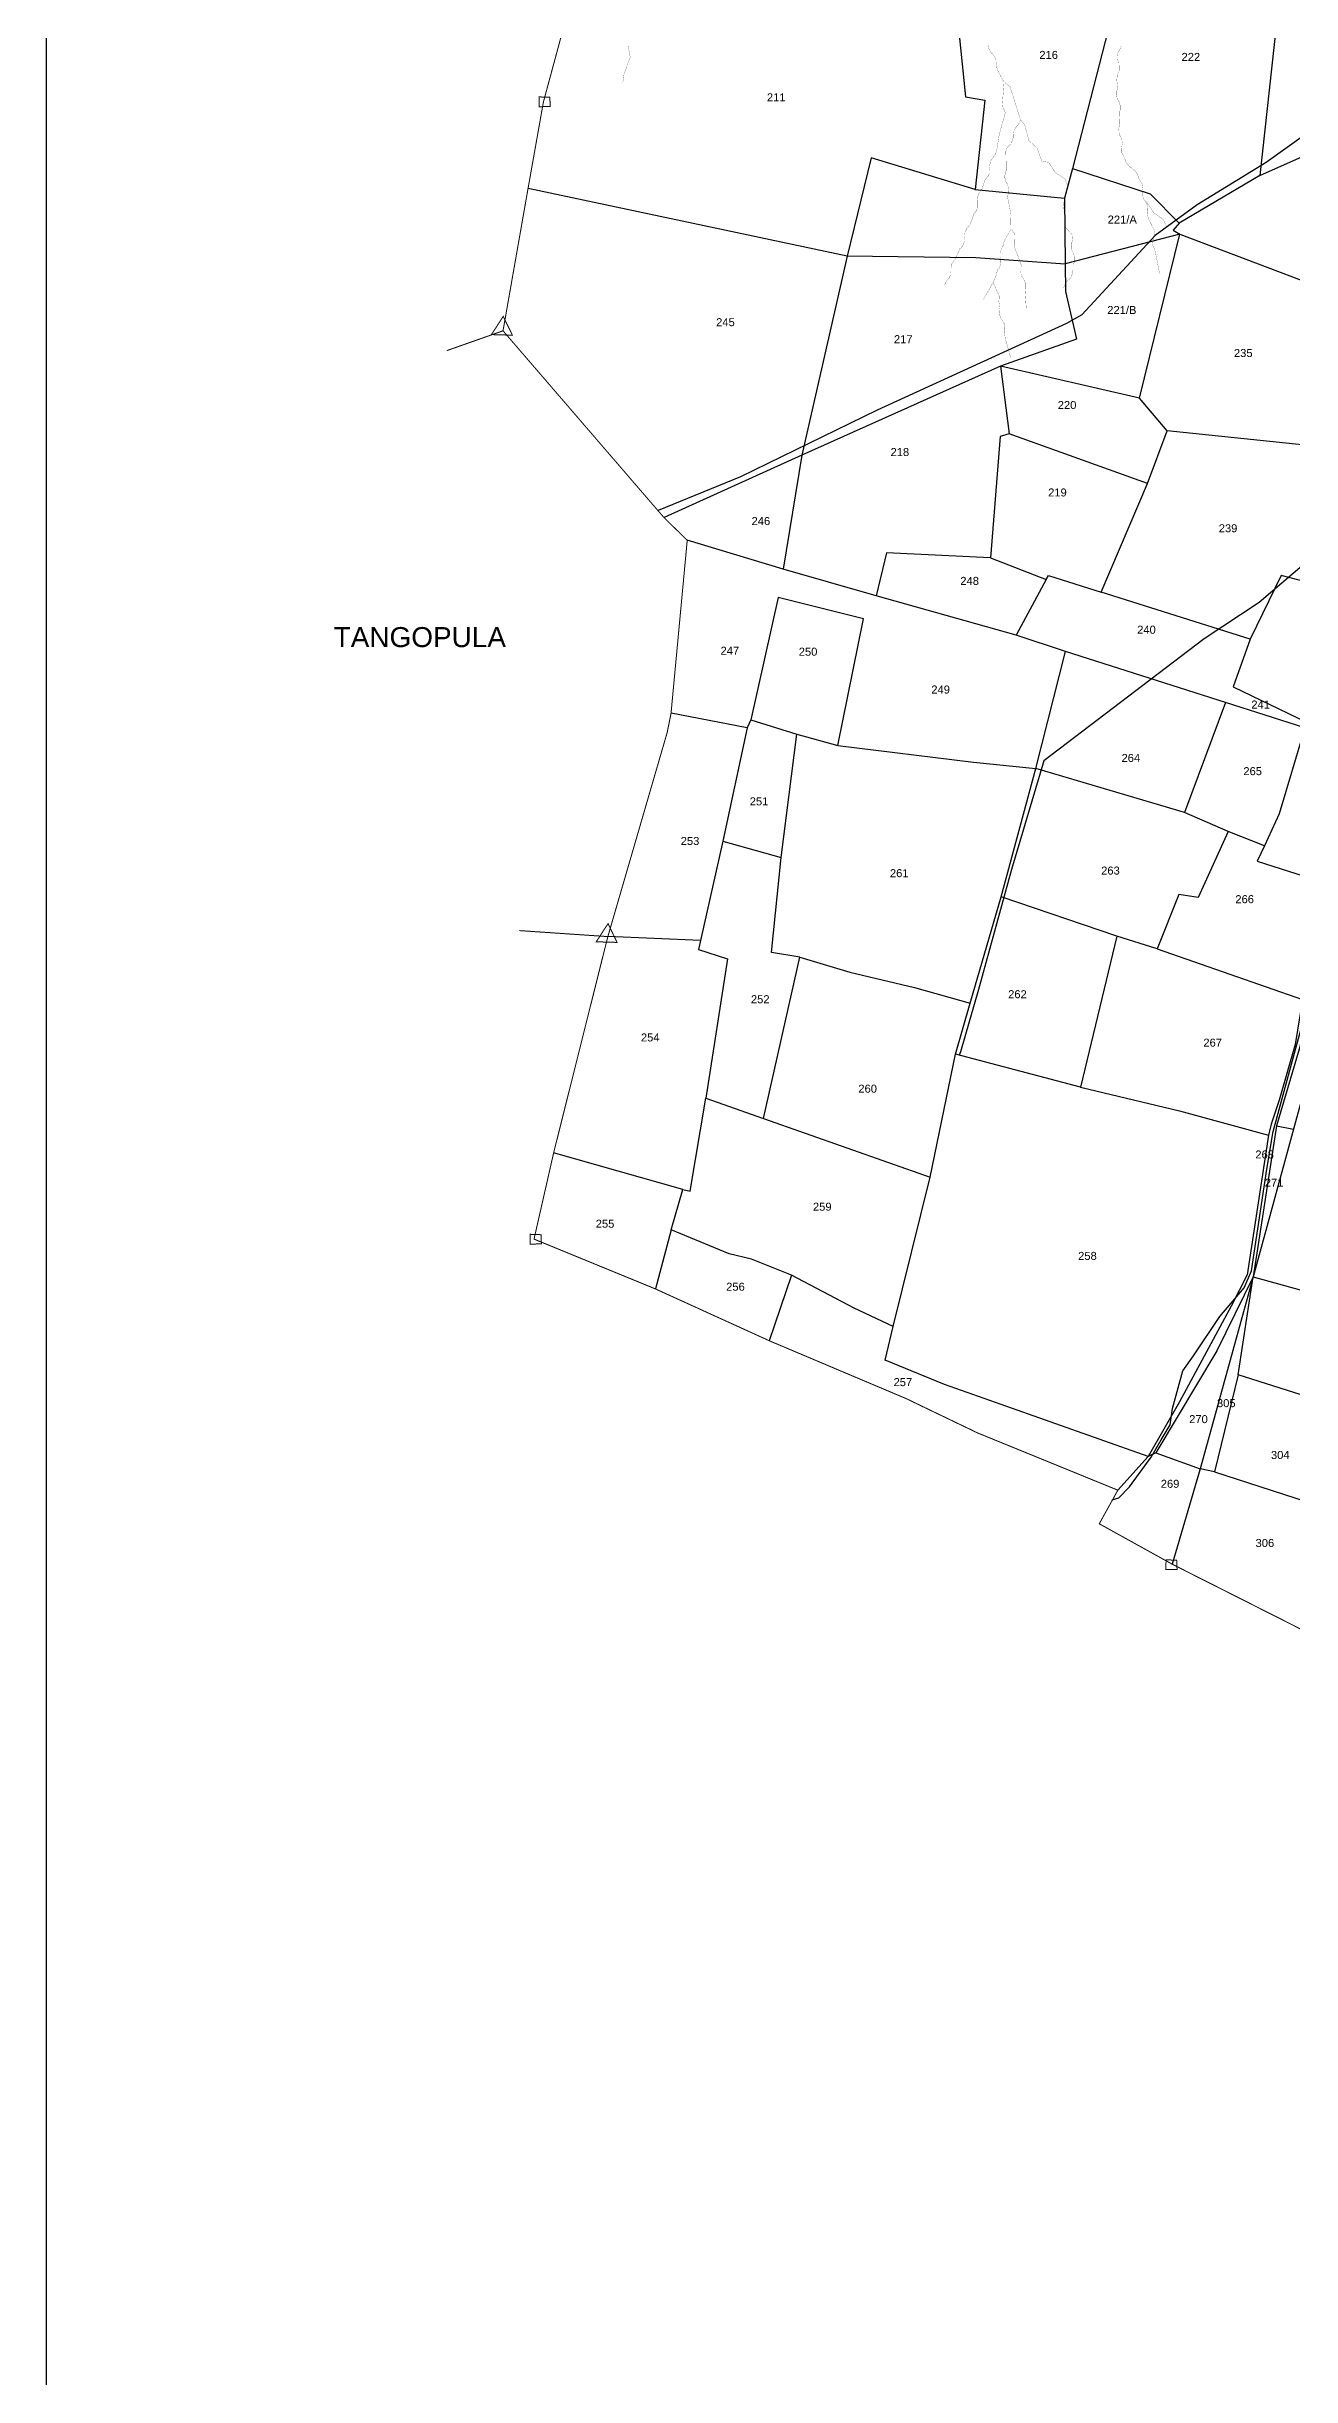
# Model space of a CAD drawing. Header units: inches. Extents: x 617 to 4497, y -923 to 1824.
# Drawn here: x 617 to 1239, y -302 to 863 of the extents above; entities that cross this region are included whole.
import ezdxf
from ezdxf.enums import TextEntityAlignment as Align

# ---------------------------------------------------------------- set-up
doc = ezdxf.new("R2010")
doc.units = ezdxf.units.IN
doc.header["$LTSCALE"] = 15
doc.header["$MEASUREMENT"] = 0
for name, color, linetype in [('BOUNDARY', 5, 'Continuous'), ('PLOT', 7, 'Continuous'), ('PLOT NO', 7, 'Continuous'), ('ROAD', 50, 'Continuous'), ('STREAM', 130, 'SL'), ('V', 6, 'Continuous')]:
    doc.layers.add(name, color=color, linetype=linetype)
doc.styles.get("Standard").update_dxf_attribs({"font": 'arial.ttf'})
doc.linetypes.add('SL', pattern='A,8e-06,[1,streme line,S=0.066667,R=0,X=0,Y=0],-0.839413', length=0.839421)

msp = doc.modelspace()

# ---------------------------------------------------------------- linework, layer by layer
at = {"layer": 'BOUNDARY', "const_width": 0.5}
for points in [[(885.4, 910), (865.2, 835.3), (857.5, 792), (845, 720.9), (925.5, 627.5), (937.1, 616.2), (929, 529.7), (927.1, 520.2), (897.4, 418.1), (853.2, 421.1), (897.4, 418.1), (870.3, 310), (860.5, 266.9), (921.2, 242), (978.1, 216.1), (1046.5, 187.2), (1082.3, 170), (1152.4, 141.4), (1143.1, 124.6), (1179.6, 104.4), (1262, 62.8)], [(845, 720.9), (816.9, 711)]]:
    msp.add_lwpolyline(points, dxfattribs=at)
at = {"layer": 'PLOT'}
for points in [[(1075.3, 1009.3), (1071.5, 951.3), (1074.1, 943.8), (1070.2, 896.8), (1076.3, 837.8), (1085.9, 836.2), (1081, 791.5), (1029.1, 807.3), (1017, 758.2), (994.4, 658.7)], [(1159.9, 996), (1166.6, 940.4), (1165.3, 935.4), (1153.6, 894.9), (1129.8, 802.1), (1125.8, 787.2), (1126, 754.4)], [(1861.9, 879.9), (1817, 867.5), (1734.5, 843.4), (1708.6, 838.8), (1632.6, 828.2), (1602.3, 823.8), (1582.1, 833.4), (1532.4, 839.4), (1491.7, 844.8), (1474.6, 850.7), (1470.9, 852.1), (1420.9, 872.9), (1394.1, 876.8), (1366.6, 878.3), (1343.8, 876.9), (1301.2, 872.7), (1266.7, 873.9), (1244.7, 873.6), (1231.8, 874.7), (1223.4, 798.5), (1249.2, 810.1), (1261.7, 821.2), (1293.8, 809.7), (1301.2, 872.7)], [(1017, 758.2), (857.5, 792)], [(1223.4, 798.5), (1183.1, 774.7), (1180, 771.2), (1183.4, 769.2), (1126, 754.4), (1126.2, 740.6), (1131.8, 716.8), (1093.8, 703.3), (1098, 669.4), (1093.6, 668.1), (1088.8, 607.5), (1036.8, 609.9), (1031.5, 588.4), (985.1, 601.7), (937.1, 616.2)], [(1129.8, 802.1), (1168.5, 789.3), (1183.1, 774.7)], [(1081, 791.5), (1125.8, 787.2)], [(1163.3, 687.3), (1183.4, 769.2), (1271.3, 735.8), (1268.8, 684.9), (1262, 662), (1177.1, 670.9)], [(1016.8, 758.3), (1081.4, 757.5), (1126.1, 754.4)], [(1093.8, 703.3), (994.4, 658.7), (985.1, 601.7)], [(1167.3, 644.5), (1177.1, 670.9), (1163.3, 687.3), (1093.8, 703.3)], [(1116.6, 596.6), (1117.7, 598.6), (1144, 590.3), (1167.3, 644.5), (1098, 669.4)], [(994.4, 658.7), (925.5, 627.5)], [(1348.8, 657.8), (1318.1, 576.7), (1284.3, 585.2), (1243, 596.2), (1234.1, 598.6), (1218.6, 566.7), (1210.1, 543), (1246.7, 525.2), (1245.8, 522.5), (1233.1, 479.4), (1225.7, 463.4), (1222, 455.8), (1257.1, 444.6), (1247.9, 407.8), (1244.7, 386.7), (1241.1, 364.1), (1233, 336.4), (1229, 324.3), (1227.8, 318.8), (1217, 249.1), (1209.1, 233.4), (1183.2, 185.6), (1167.6, 158.3), (1152.4, 141.4)], [(1088.8, 607.5), (1116.6, 596.6), (1101.6, 568.8)], [(1012.4, 513.7), (1025.3, 577), (982.6, 587.6), (968.9, 526.4), (991.9, 519.3)], [(1167.6, 158.3), (1094, 184.2), (1065.7, 194.3), (1036.1, 206.4), (1040, 223.2), (1058.5, 297.9), (1071.3, 359.3), (1078.6, 384.8), (1094.1, 437.9), (1111.4, 502.2), (1126.2, 560.6), (1101.6, 568.8), (1031.5, 588.4)], [(1218.6, 566.7), (1144, 590.3)], [(1245.8, 522.5), (1206.3, 535.1), (1126.2, 560.6)], [(968.9, 526.4), (967, 522.4), (929, 529.7)], [(1206.3, 535.1), (1185.8, 480.2)], [(967, 522.4), (954.9, 465.8), (943.7, 416.2), (897.4, 418.1)], [(993.4, 407.8), (979.2, 410.1), (984, 457.6), (991.9, 519.3), (1012.4, 513.7), (1080.2, 505.3), (1111.4, 502.2)], [(1225.7, 463.4), (1207.5, 470.7), (1185.8, 480.2), (1111.4, 502.2)], [(1290.9, 509), (1263.2, 405.8), (1240.2, 321.8), (1220, 248), (1193.5, 152.1), (1179.6, 104.4)], [(954.9, 465.8), (984, 457.6)], [(1207.5, 470.7), (1192.5, 437.6), (1182.9, 439.2), (1172.1, 412), (1151.9, 418.4), (1094.1, 437.9)], [(943.7, 416.2), (942.7, 411.7), (957.3, 407), (946.4, 337.4)], [(975.3, 327.2), (993.4, 407.8), (1018.4, 400.4), (1050.8, 392.6), (1078.6, 384.8)], [(1151.9, 418.4), (1133.7, 342.9), (1071.3, 359.3)], [(1172.1, 412), (1244.7, 386.7)], [(1248.6, 385.3), (1243.1, 361.9), (1231.8, 323.5), (1240.2, 321.8)], [(1133.7, 342.9), (1183.2, 331), (1227.8, 318.8)], [(934.9, 291.7), (938.5, 290.8), (946.4, 337.4), (975.3, 327.2), (1058.5, 297.9)], [(1231.8, 323.5), (1220, 248)], [(929.1, 271.6), (934.9, 291.7), (870.3, 310)], [(1220, 248), (1274.8, 232.8), (1282.3, 230.4), (1306.2, 224.3), (1309.9, 235.2), (1359.2, 224.2), (1372.1, 287.2)], [(989.2, 248.9), (969.3, 256.8), (958.1, 259.5), (929.1, 271.6), (921.2, 242)], [(1040, 223.2), (1020.6, 232.3), (989.2, 248.9), (978.1, 216.1)], [(1220, 248), (1201.9, 211), (1171.4, 160), (1167.6, 158.3)], [(1282.3, 230.4), (1272.8, 188.9), (1268.2, 181.4), (1212.5, 199), (1220, 248)], [(1212.5, 199), (1200.8, 150.5), (1193.5, 152.1)], [(1200.8, 150.5), (1257.9, 132.1), (1268.2, 181.4)], [(1171.4, 160), (1193.5, 152.1)]]:
    msp.add_lwpolyline(points, dxfattribs=at)
at = {"layer": 'PLOT', "color": 3, "const_width": 0.5}
for points in [[(863.1, 837.8), (868.4, 837.6), (868.6, 833), (863, 832.9), (863.1, 837.8)], [(845.1, 728.1), (839.2, 719), (849.7, 718.7), (845.1, 728.1)], [(897.5, 424.6), (891.6, 415.5), (902, 415.2), (897.5, 424.6)], [(858.6, 269.3), (864, 269.1), (864.2, 264.5), (858.6, 264.4), (858.6, 269.3)], [(1176.5, 106.6), (1181.8, 106.4), (1182, 101.8), (1176.4, 101.7), (1176.5, 106.6)]]:
    msp.add_lwpolyline(points, dxfattribs=at)
at = {"layer": 'ROAD'}
for points in [[(1335.8, 878.6), (1330.9, 873.5), (1314.6, 865.8), (1291, 853.1), (1246.4, 819.2), (1226.6, 805.1), (1192, 783.8), (1171.1, 768.6), (1134.4, 728.9), (1126.8, 724.6), (1032, 681.2), (963.7, 647.9), (922.5, 631.1)], [(1421, 872.9), (1414.1, 865.7), (1404.5, 845), (1400.4, 834.4), (1389.6, 810.1), (1358, 749.9), (1345.2, 728.2), (1312.3, 676.3), (1268.4, 623.7), (1223.1, 585.1), (1195.6, 567), (1115.4, 505.9), (1099.2, 451.7), (1082.7, 391.7), (1073.7, 360.5), (1073.1, 358.9)], [(1149.6, 136.6), (1152.9, 137.5), (1158.3, 143.1), (1169.1, 157.9), (1174.1, 166.6), (1178.6, 174), (1179.7, 182.3), (1184.9, 201.1), (1190.2, 208.5), (1203.4, 228.2), (1215.6, 242.6), (1219.3, 251.1), (1226.9, 301.9), (1230, 320.7), (1245.2, 376.3)]]:
    msp.add_lwpolyline(points, dxfattribs=at)
at = {"layer": 'STREAM', "color": 4, "lineweight": 0, "const_width": 0.1}
for points in [[(907.5, 863.4), (908.6, 857.7), (905.5, 849.2), (904.9, 845.1)], [(1087.6, 863.4), (1087.6, 862.8), (1088.1, 861.5), (1088.3, 861.2), (1088.3, 861), (1088.9, 860.2), (1089.1, 859.7), (1089.4, 859.7), (1090, 859.1), (1090.5, 858.2), (1090.7, 858), (1091.1, 857.3), (1091.5, 856), (1091.5, 855.8), (1091.5, 855.3), (1091.8, 854.5), (1091.5, 854), (1091.5, 853.8), (1091.5, 853.4), (1092.6, 850.5), (1095.5, 845.1), (1094.6, 833.7), (1096.1, 829.8), (1093.1, 819.1), (1091.8, 810.7), (1090.7, 808.3), (1090.2, 807.9), (1089.8, 807), (1089.6, 806.8), (1089.1, 806.4), (1088.7, 805.1), (1088.7, 804.6), (1088.5, 804.4), (1088.3, 803.3), (1088.3, 803.1), (1088.3, 802.7), (1088.5, 801.8), (1088.3, 800.9), (1088.3, 800.5), (1088.3, 799.8), (1087.6, 798.7), (1087.6, 798.3), (1087.4, 798.1), (1086.7, 797.2), (1086.5, 797), (1086.3, 796.8), (1086.1, 796.5), (1085.2, 794.1), (1084.3, 791.3), (1083.9, 791.1), (1083.2, 790.2), (1083.2, 790), (1082.8, 789.3), (1082.4, 788), (1082.4, 787.8), (1082.4, 787.4), (1082.1, 786.3), (1082.4, 786), (1082.4, 785.8), (1082.4, 784.7), (1082.4, 783.9), (1082.4, 783.4), (1082.4, 782.8), (1081.9, 781.7), (1081.7, 781.2), (1081.7, 781), (1081.1, 780.1), (1080.8, 779.9), (1080.6, 779.7), (1080.4, 779.3), (1079.5, 776.6), (1078.4, 773.6), (1078, 773.4), (1077.3, 772.5), (1077.1, 772.3), (1076.7, 771.6), (1076.2, 770.5), (1076.2, 770.1), (1076, 769.9), (1075.8, 768.8), (1075.8, 768.6), (1075.8, 768.1), (1076, 767.2), (1075.8, 766.4), (1075.8, 765.9), (1075.6, 765.3), (1075.2, 764.2), (1074.9, 763.7), (1074.9, 763.5), (1074.3, 762.7), (1073.8, 762.4), (1073.8, 762.2), (1073.4, 762), (1072.3, 759.2), (1071.4, 757.2), (1071, 756.7), (1070.3, 756.1), (1070.3, 755.9), (1069.9, 755.2), (1069.2, 754.1), (1069.2, 753.7), (1069.2, 753.5), (1069, 752.4), (1069, 752.2), (1069, 751.7), (1069, 750.8), (1068.8, 749.8), (1068.8, 749.5), (1068.8, 748.9), (1068.2, 747.8), (1068.2, 747.3), (1067.9, 747.1), (1067.3, 746.3), (1067.1, 746), (1066.8, 745.8), (1066.6, 745.6), (1065.8, 743.9)], [(1154.1, 863.2), (1153.6, 862.3), (1153.6, 861.9), (1153.4, 861.7), (1153.2, 861.5), (1153, 861), (1152.5, 859.9), (1152.5, 859.7), (1152.3, 859.1), (1152.1, 857.7), (1152.3, 857.5), (1152.1, 857.1), (1152.3, 856), (1152.5, 855.8), (1152.5, 855.6), (1153, 854.7), (1153, 853.6), (1153.2, 853.4), (1153.2, 852.7), (1153.2, 851.4), (1153, 851), (1153, 850.8), (1152.5, 849.7), (1152.5, 849.4), (1152.3, 849.2), (1152.1, 848.8), (1151.9, 846.2), (1152.3, 842.2), (1152.1, 841.8), (1151.9, 840.7), (1151.7, 840.5), (1151.7, 839.8), (1151.7, 838.5), (1151.9, 838.1), (1151.9, 837.9), (1152.1, 836.8), (1152.3, 836.5), (1152.5, 836.3), (1153, 835.4), (1153.2, 834.6), (1153.4, 834.1), (1153.6, 833.5), (1153.6, 832.2), (1153.6, 832), (1153.6, 831.5), (1153.4, 830.6), (1153.4, 830.2), (1153.2, 830), (1153.2, 829.5), (1153.4, 825.6), (1153.4, 824.3), (1153.2, 823.6), (1153, 822.8), (1153, 822.6), (1152.8, 821.9), (1153, 820.6), (1153, 820.1), (1153, 819.9), (1153.4, 818.8), (1153.4, 818.6), (1153.6, 818.2), (1154.1, 817.5), (1154.3, 816.4), (1154.5, 816.2), (1154.5, 815.6), (1154.7, 814.2), (1154.5, 814), (1154.5, 813.6), (1154.3, 812.5), (1154.3, 812.3), (1154.1, 812.1), (1154.1, 811.6), (1154.1, 810.3), (1155.8, 807.5), (1155.8, 807), (1156.3, 805.9), (1156.3, 805.7), (1156.5, 805.1), (1157.4, 804), (1157.6, 803.8), (1157.8, 803.5), (1158.4, 802.9), (1158.9, 802.7), (1158.9, 802.4), (1159.8, 802), (1160.6, 801.3), (1160.6, 801.1), (1161.3, 800.7), (1161.9, 799.6), (1162.2, 799.2), (1162.2, 798.9), (1162.6, 798.1), (1162.6, 797.6), (1162.6, 797.4), (1162.8, 797), (1164.6, 794.4), (1165, 791.9), (1164.8, 791.3), (1164.8, 790.4), (1164.6, 790.2), (1164.6, 789.5), (1164.8, 788.2), (1165, 787.8), (1165, 787.6), (1165.4, 786.5), (1165.7, 786.3), (1165.9, 786), (1166.3, 785.4), (1166.8, 784.3), (1167, 784.1), (1167.2, 783.4), (1167.4, 782.1), (1167.4, 781.9), (1167.4, 781.5), (1167.4, 780.6), (1167.2, 780.1), (1167.2, 779.9), (1167.2, 779.5), (1167.6, 777.1), (1170.9, 770.7), (1169.6, 764.4), (1171.1, 760.5), (1173.3, 749.5)], [(1095.7, 845.1), (1098.5, 842.9), (1102.3, 830.9), (1103.8, 826), (1102.7, 824.1), (1102.3, 823.6), (1101.6, 823), (1101.6, 822.8), (1101.2, 822.1), (1100.5, 821), (1100.5, 820.6), (1100.3, 820.4), (1100.1, 819.3), (1100.1, 819.1), (1100.1, 818.8), (1100.1, 817.7), (1099.9, 816.9), (1099.9, 816.6), (1099.6, 815.8), (1099, 814.7), (1098.8, 814.5), (1098.8, 814.2), (1097.9, 813.4), (1097.7, 813.2), (1097.5, 812.9), (1097.2, 812.7), (1096.4, 810.7), (1096.6, 801.3), (1096.6, 800.9), (1096.4, 800.5), (1096.1, 799.4), (1096.1, 799.2), (1095.9, 798.5), (1095.9, 797.2), (1096.1, 796.8), (1096.1, 796.5), (1096.4, 795.4), (1096.6, 795.2), (1096.8, 795), (1097.2, 794.1), (1097.5, 793.3), (1097.5, 793), (1097.7, 792.4), (1097.9, 791.1), (1097.7, 790.6), (1097.7, 790.2), (1097.7, 789.3), (1097.5, 788.9), (1097.5, 788.7), (1097.2, 788.4), (1097.2, 788), (1099, 779)], [(1103.8, 826.3), (1105.8, 823.9), (1107.9, 816), (1112.1, 812.1), (1114.3, 805.7), (1117.8, 805.1), (1121.1, 800), (1125.9, 796.8), (1127.4, 793.5), (1125.2, 784.3), (1126.3, 772.5), (1129.6, 769), (1129.8, 766.6), (1129.6, 765.9), (1129.4, 765.1), (1129.2, 764.8), (1129.2, 764.2), (1129.2, 762.9), (1129.2, 762.4), (1129.2, 762.2), (1129.4, 761.1), (1129.6, 760.9), (1129.8, 760.5), (1130.2, 759.8), (1130.5, 758.7), (1130.5, 758.5), (1130.7, 757.8), (1130.7, 756.5), (1130.7, 756.1), (1130.7, 755.9), (1130.5, 754.8), (1130.2, 754.6), (1130.2, 754.3), (1130, 753.9), (1130, 751.5), (1129.2, 747.6), (1126.5, 745.2), (1125.2, 742.3)], [(1166.3, 786), (1170.5, 779.7), (1175.1, 776.6), (1177, 772.3)], [(1098.8, 778.8), (1099, 771.6), (1095.7, 766.1), (1095, 763.5), (1094.8, 763.1), (1094.4, 762.2), (1094.2, 762), (1094, 761.3), (1093.5, 760), (1093.5, 759.6), (1093.5, 759.4), (1093.5, 758.3), (1093.5, 758.1), (1093.5, 757.6), (1093.7, 756.7), (1093.7, 755.9), (1093.7, 755.4), (1093.7, 754.8), (1093.5, 753.5), (1093.3, 753.3), (1093.3, 753), (1092.9, 751.9), (1092.6, 751.7), (1092.4, 751.5), (1092.2, 751.3), (1091.5, 748.4), (1090.2, 745.4), (1085.2, 736.6)], [(1099.4, 771.4), (1100.7, 769.6), (1100.5, 763.3), (1102.7, 757.6), (1104.2, 753.5), (1104.2, 753.3), (1104, 752.8), (1104, 751.7), (1103.8, 751.5), (1103.8, 750.8), (1104, 749.5), (1104, 749.3), (1104.2, 748.9), (1104.4, 748), (1104.7, 747.6), (1104.9, 747.3), (1105.3, 746.7), (1105.8, 745.6), (1105.8, 745.4), (1106.2, 744.7), (1106.2, 743.4), (1106.2, 743.2), (1106.2, 742.8), (1106.2, 741.9), (1106, 741.4), (1106, 741.2), (1106, 740.8), (1106.6, 732.3)], [(1090, 745.2), (1093.1, 738.2), (1092.9, 735.3), (1093.5, 732.5), (1093.3, 731.8), (1093.3, 731), (1093.1, 730.7), (1093.1, 729.9), (1093.3, 728.5), (1093.5, 728.3), (1093.5, 728.1), (1094, 727), (1094.2, 726.8), (1094.4, 726.6), (1094.8, 725.7), (1095.3, 724.8), (1095.5, 724.6), (1095.7, 724), (1095.9, 722.6), (1095.9, 722.4), (1095.9, 722), (1095.9, 721.1), (1095.7, 720.7), (1095.7, 720.5), (1095.7, 720), (1096.1, 717.2), (1098.8, 707.6)]]:
    msp.add_lwpolyline(points, dxfattribs=at)
at = {"layer": 'V', "color": 0}
msp.add_lwpolyline([(616.8, 1823.8), (4496.6, 1823.8), (4496.6, -916.4), (616.8, -916.4)], close=True, dxfattribs=at)

# ---------------------------------------------------------------- texts
at = {"layer": 'PLOT NO'}
for s, height, p in [('216', 4, (1117.8, 858.8)), ('222', 4, (1188.9, 857.8)), ('211', 4, (981.6, 837.6)), ('221/A', 4, (1154.6, 776.5)), ('245', 4, (956.2, 725.2)), ('221/B', 4, (1154.4, 731.3)), ('217', 4, (1045.1, 716.7)), ('235', 4, (1215.1, 709.8)), ('220', 4, (1127, 683.8)), ('218', 4, (1043.4, 660.3)), ('219', 4, (1122.2, 640.1)), ('246', 4, (973.9, 625.8)), ('239', 4, (1207.5, 622.2)), ('248', 4, (1078.3, 595.9)), ('TANGOPULA', 10, (803.4, 567.8)), ('240', 4, (1166.7, 571.5)), ('247', 4, (958.4, 561)), ('250', 4, (997.5, 560.5)), ('249', 4, (1063.8, 541.6)), ('241', 4, (1223.8, 534.1)), ('264', 4, (1158.9, 507.4)), ('265', 4, (1219.8, 500.8)), ('251', 4, (973, 485.7)), ('253', 4, (938.5, 465.9)), ('261', 4, (1043.1, 449.8)), ('263', 4, (1148.7, 451.1)), ('266', 4, (1215.8, 436.8)), ('252', 4, (973.6, 386.8)), ('262', 4, (1102.2, 389.3)), ('254', 4, (918.6, 367.7)), ('267', 4, (1199.8, 365.1)), ('260', 4, (1027.3, 342.1)), ('268', 4, (1225.8, 309.2)), ('271', 4, (1230.5, 295.1)), ('259', 4, (1004.6, 283.1)), ('255', 4, (896, 274.6)), ('258', 4, (1137.2, 258.5)), ('256', 4, (961.2, 243.1)), ('257', 4, (1044.9, 195.4)), ('305', 4, (1206.6, 184.9)), ('270', 4, (1192.7, 176.9)), ('304', 4, (1233.6, 159)), ('269', 4, (1178.5, 144.6)), ('306', 4, (1225.9, 115))]:
    msp.add_text(s, height=height, dxfattribs=at).set_placement(p, align=Align.MIDDLE_CENTER)

doc.saveas('drawing.dxf')
